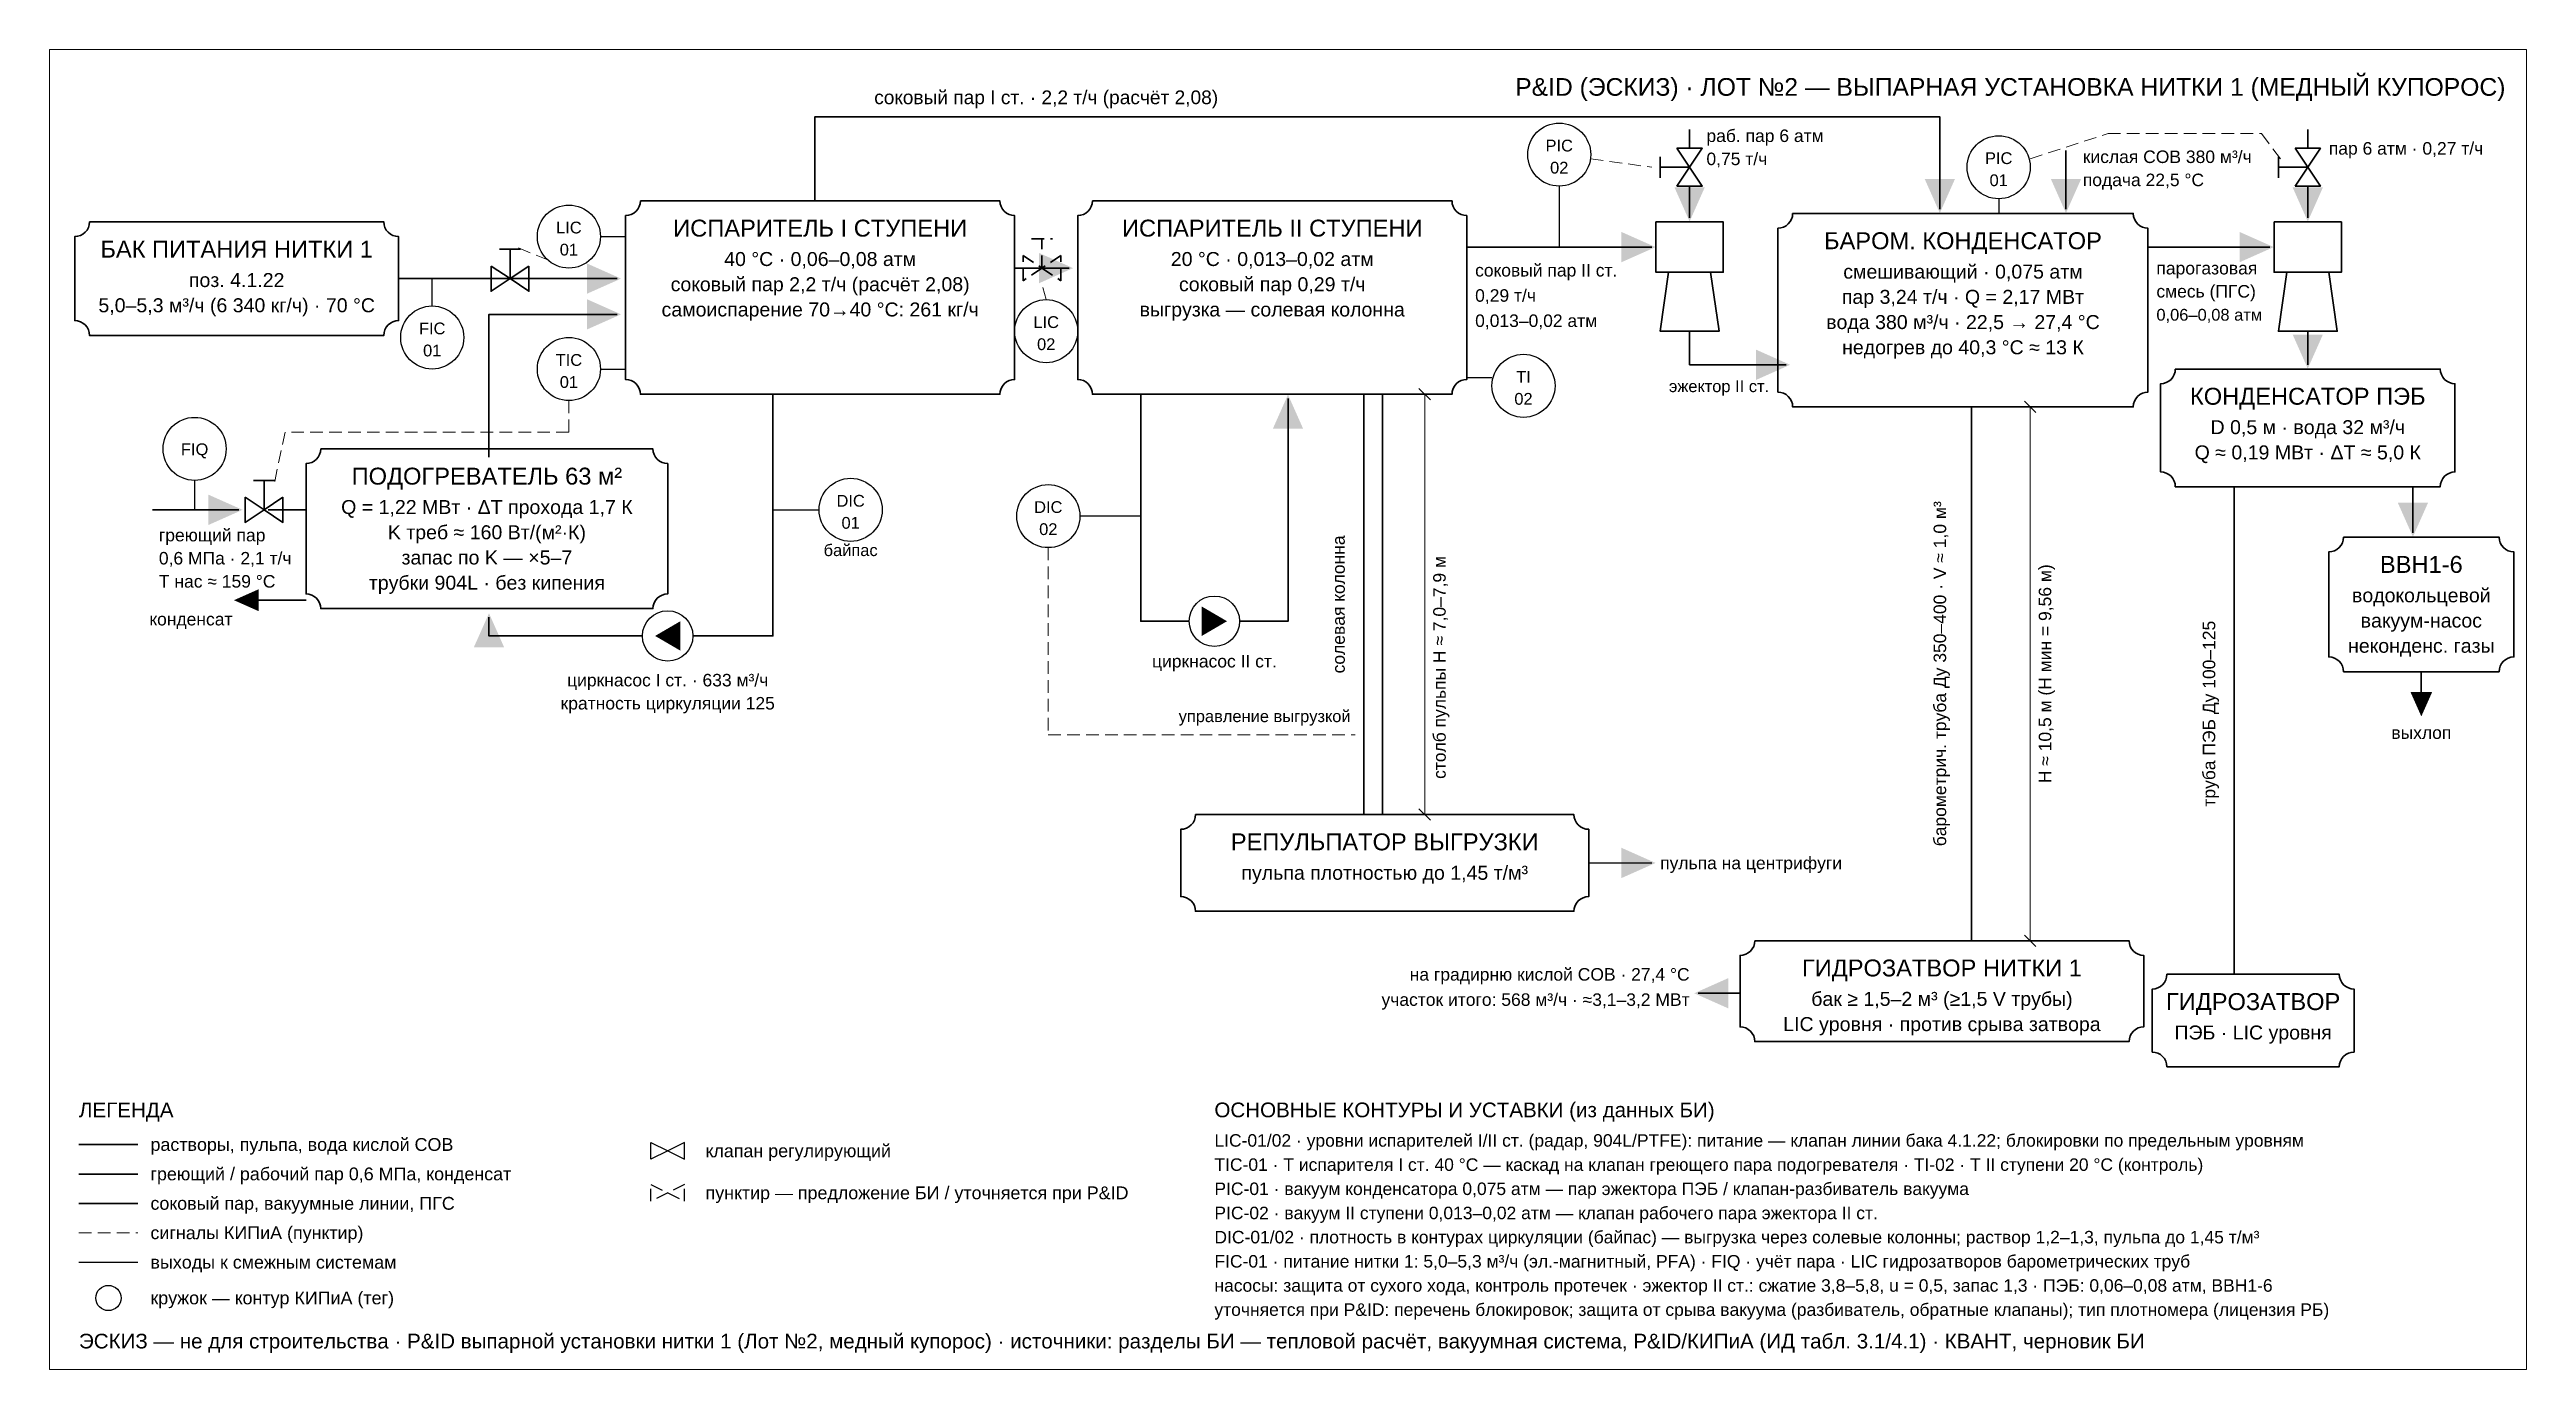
# Model space of a CAD drawing. Header units: millimetres. Extents: x 6 to 1184, y 6 to 634.
import ezdxf
from ezdxf.enums import TextEntityAlignment as Align

# ---------------------------------------------------------------- set-up
doc = ezdxf.new("R2010")
doc.units = ezdxf.units.MM
doc.linetypes.add('DASHED', pattern=[9, 6, -3])
for name, color, linetype, lineweight in [('DIM', 8, 'Continuous', 13), ('OUTLINE', 7, 'Continuous', 25), ('TEXT_RU', 7, 'Continuous', 25)]:
    doc.layers.add(name, color=color, linetype=linetype, lineweight=lineweight)
for name, color, linetype, lineweight, true_color in [('DUST', 6, 'Continuous', 35, 0xa34e9e), ('GAS', 30, 'Continuous', 35, 0xe07f2e), ('LIQUID', 5, 'Continuous', 35, 0x2a78d6)]:
    doc.layers.add(name, color=color, linetype=linetype, lineweight=lineweight, true_color=true_color)
doc.styles.add('TXTRU', font='arial.ttf')

msp = doc.modelspace()

# ---------------------------------------------------------------- hatches: boundary and pattern name
at = {"layer": 'OUTLINE'}
for points in [[(554, 369), (554, 355), (566, 362)], [(306, 362), (306, 348), (294, 355)]]:
    msp.add_hatch(color=7, dxfattribs=at).paths.add_polyline_path(points)

# ---------------------------------------------------------------- linework, layer by layer
at = {"layer": 'DIM', "linetype": 'DASHED'}
for p, q in [((739, 582), (768, 578)), ((243, 534), (228, 540)), ((480, 515), (478, 522)), ((20, 71), (48, 71))]:
    msp.add_line(p, q, dxfattribs=at)
at = {"layer": 'DIM', "true_color": 0x52514e}
for p, q in [((657.3, 472.7), (662.7, 467.3)), ((660, 470), (660, 270)), ((945.3, 466.7), (950.7, 461.3)), ((948, 464), (948, 210)), ((657.3, 272.7), (662.7, 267.3)), ((945.3, 212.7), (950.7, 207.3))]:
    msp.add_line(p, q, dxfattribs=at)
at = {"layer": 'DIM', "true_color": 0xe7e7e7}
msp.add_lwpolyline([(6, 634), (1184, 634), (1184, 6), (6, 6)], close=True, dxfattribs=at)
at = {"layer": 'DIM', "linetype": 'DASHED'}
for points in [[(948, 582), (985, 594), (1058, 594), (1067, 582)], [(253, 467), (253, 452), (118, 452), (113, 428)], [(481, 397), (481, 308), (627, 308)]]:
    msp.add_lwpolyline(points, dxfattribs=at)
at = {"layer": 'DUST'}
for p, q in [((680, 540), (768, 540)), ((1004, 540), (1062, 540)), ((1080, 500), (1080, 484)), ((1130, 426), (1130, 404)), ((1134, 338), (1134, 318)), ((20, 85), (48, 85))]:
    msp.add_line(p, q, dxfattribs=at)
for points in [[(370, 562), (370, 602), (905, 602), (905, 558)], [(786, 500), (786, 484), (832, 484)]]:
    msp.add_lwpolyline(points, dxfattribs=at)
for points in [[(835, 556), (997, 556, 0.414214), (1004, 549), (1004, 471, 0.414214), (997, 464), (835, 464, 0.414214), (828, 471), (828, 549, 0.414214)], [(1017, 482), (1143, 482, 0.414214), (1150, 475), (1150, 433, 0.414214), (1143, 426), (1017, 426, 0.414214), (1010, 433), (1010, 475, 0.414214)], [(1097, 402), (1171, 402, 0.414214), (1178, 395), (1178, 345, 0.414214), (1171, 338), (1097, 338, 0.414214), (1090, 345), (1090, 395, 0.414214)]]:
    msp.add_lwpolyline(points, format="xyb", close=True, dxfattribs=at)
for points in [[(770, 552), (802, 552), (802, 528), (770, 528)], [(1064, 552), (1096, 552), (1096, 528), (1064, 528)], [(776, 528), (796, 528), (800, 500), (772, 500)], [(1070, 528), (1090, 528), (1094, 500), (1066, 500)]]:
    msp.add_lwpolyline(points, close=True, dxfattribs=at)
for points in [[(912.2, 572.4), (905, 556.2), (897.8, 572.4)], [(753.6, 547.2), (769.8, 540), (753.6, 532.8)], [(1047.6, 547.2), (1063.8, 540), (1047.6, 532.8)], [(1087.2, 498.4), (1080, 482.2), (1072.8, 498.4)], [(817.6, 491.2), (833.8, 484), (817.6, 476.8)], [(1137.2, 418.4), (1130, 402.2), (1122.8, 418.4)], [(1139.2, 328.4), (1134, 316.7), (1128.8, 328.4)]]:
    msp.add_solid(points, dxfattribs=at)
at = {"layer": 'GAS'}
for p, q in [((786, 596), (786, 587)), ((1080, 596), (1080, 587)), ((772, 583), (772, 573)), ((786, 578), (772, 578)), ((1066, 583), (1066, 573)), ((1080, 578), (1066, 578)), ((786, 569), (786, 554)), ((1080, 569), (1080, 554)), ((103, 429), (113, 429)), ((108, 415), (108, 429)), ((55, 415), (96, 415)), ((110, 415), (128, 415)), ((128, 372), (95, 372)), ((20, 99), (48, 99))]:
    msp.add_line(p, q, dxfattribs=at)
for points in [[(780, 587), (786, 578), (792, 587)], [(780, 569), (786, 578), (792, 569)], [(1074, 587), (1080, 578), (1086, 587)], [(1074, 569), (1080, 578), (1086, 569)], [(99, 421), (108, 415), (99, 409)], [(117, 421), (108, 415), (117, 409)]]:
    msp.add_lwpolyline(points, close=True, dxfattribs=at)
msp.add_lwpolyline([(135, 444), (293, 444, 0.414214), (300, 437), (300, 375, 0.414214), (293, 368), (135, 368, 0.414214), (128, 375), (128, 437, 0.414214)], format="xyb", close=True, dxfattribs=at)
for points in [[(793.2, 568.4), (786, 552.2), (778.8, 568.4)], [(1087.2, 568.4), (1080, 552.2), (1072.8, 568.4)], [(81.6, 422.2), (97.8, 415), (81.6, 407.8)], [(105.4, 366.8), (93.7, 372), (105.4, 377.2)]]:
    msp.add_solid(points, dxfattribs=at)
at = {"layer": 'LIQUID'}
for p, q in [((965, 586), (965, 558)), ((220, 539), (230, 539)), ((225, 525), (225, 539)), ((172, 525), (276, 525)), ((465, 530), (491, 530)), ((631, 470), (631, 270)), ((640, 470), (640, 270)), ((920, 464), (920, 210)), ((1045, 426), (1045, 194)), ((810, 185), (790, 185)), ((20, 113), (48, 113))]:
    msp.add_line(p, q, dxfattribs=at)
at = {"layer": 'LIQUID', "linetype": 'DASHED'}
for p, q in [((473, 544), (483, 544)), ((478, 530), (478, 544))]:
    msp.add_line(p, q, dxfattribs=at)
at = {"layer": 'LIQUID'}
for points in [[(287, 562), (458, 562, 0.414214), (465, 555), (465, 477, 0.414214), (458, 470), (287, 470, 0.414214), (280, 477), (280, 555, 0.414214)], [(502, 562), (673, 562, 0.414214), (680, 555), (680, 477, 0.414214), (673, 470), (502, 470, 0.414214), (495, 477), (495, 555, 0.414214)], [(25, 552), (165, 552, 0.414214), (172, 545), (172, 505, 0.414214), (165, 498), (25, 498, 0.414214), (18, 505), (18, 545, 0.414214)], [(551, 270), (731, 270, 0.414214), (738, 263), (738, 231, 0.414214), (731, 224), (551, 224, 0.414214), (544, 231), (544, 263, 0.414214)], [(817, 210), (995, 210, 0.414214), (1002, 203), (1002, 169, 0.414214), (995, 162), (817, 162, 0.414214), (810, 169), (810, 203, 0.414214)], [(1013, 194), (1095, 194, 0.414214), (1102, 187), (1102, 157, 0.414214), (1095, 150), (1013, 150, 0.414214), (1006, 157), (1006, 187, 0.414214)]]:
    msp.add_lwpolyline(points, format="xyb", close=True, dxfattribs=at)
for points in [[(216, 531), (225, 525), (216, 519)], [(234, 531), (225, 525), (234, 519)]]:
    msp.add_lwpolyline(points, close=True, dxfattribs=at)
at = {"layer": 'LIQUID', "linetype": 'DASHED'}
for points in [[(469, 536), (478, 530), (469, 524)], [(487, 536), (478, 530), (487, 524)]]:
    msp.add_lwpolyline(points, close=True, dxfattribs=at)
at = {"layer": 'LIQUID'}
for points in [[(215, 440), (215, 508), (276, 508)], [(350, 470), (350, 355), (312, 355)], [(525, 470), (525, 362), (548, 362)], [(572, 362), (595, 362), (595, 468)], [(288, 355), (215, 355), (215, 364)]]:
    msp.add_lwpolyline(points, dxfattribs=at)
for points in [[(972.2, 572.4), (965, 556.2), (957.8, 572.4)], [(261.6, 532.2), (277.8, 525), (261.6, 517.8)], [(476.6, 537.2), (492.8, 530), (476.6, 522.8)], [(261.6, 515.2), (277.8, 508), (261.6, 500.8)], [(587.8, 453.6), (595, 469.8), (602.2, 453.6)], [(207.8, 349.6), (215, 365.8), (222.2, 349.6)], [(804.4, 177.8), (788.2, 185), (804.4, 192.2)]]:
    msp.add_solid(points, dxfattribs=at)
at = {"layer": 'OUTLINE'}
for p, q in [((724, 569), (724, 540)), ((933, 563), (933, 556)), ((268, 545), (280, 545)), ((188, 512), (188, 525)), ((268, 482), (280, 482)), ((680, 478), (692, 478)), ((75, 429), (75, 415)), ((350, 415), (372, 415)), ((525, 412), (496, 412))]:
    msp.add_line(p, q, dxfattribs=at)
at = {"layer": 'OUTLINE', "true_color": 0x0ca30c}
for p, q in [((738, 247), (768, 247)), ((20, 57), (48, 57))]:
    msp.add_line(p, q, dxfattribs=at)
at = {"layer": 'OUTLINE'}
for points in [[(292, 114), (300, 110), (292, 106)], [(308, 114), (300, 110), (308, 106)]]:
    msp.add_lwpolyline(points, close=True, dxfattribs=at)
at = {"layer": 'OUTLINE', "linetype": 'DASHED'}
for points in [[(292, 94), (300, 90), (292, 86)], [(308, 94), (300, 90), (308, 86)]]:
    msp.add_lwpolyline(points, close=True, dxfattribs=at)
at = {"layer": 'OUTLINE'}
for centre, radius in [((724, 584), 15), ((933, 578), 15), ((253, 545), 15), ((188, 497), 15), ((480, 500), 15), ((253, 482), 15), ((707, 474), 15), ((75, 444), 15), ((387, 415), 15), ((481, 412), 15), ((300, 355), 12), ((560, 362), 12), ((34, 40), 6)]:
    msp.add_circle(centre, radius, dxfattribs=at)
at = {"layer": 'OUTLINE', "true_color": 0x0ca30c}
msp.add_solid([(753.6, 254.2), (769.8, 247), (753.6, 239.8)], dxfattribs=at)

# ---------------------------------------------------------------- texts
at = {"layer": 'TEXT_RU', "true_color": 0xa34e9e, "style": 'TXTRU'}
for s, height, p in [('соковый пар I ст. · 2,2 т/ч (расчёт 2,08)', 6.51, (480, 608)), ('выхлоп', 5.95, (1134, 306))]:
    msp.add_text(s, height=height, dxfattribs=at).set_placement(p, align=Align.CENTER)
at = {"layer": 'TEXT_RU', "style": 'TXTRU'}
for s, height, p in [('P&ID (ЭСКИЗ) · ЛОТ №2 — ВЫПАРНАЯ УСТАНОВКА НИТКИ 1 (МЕДНЫЙ КУПОРОС)', 8.4, (1174, 612)), ('на градирню кислой СОВ · 27,4 °C', 5.95, (786, 191)), ('участок итого: 568 м³/ч · ≈3,1–3,2 МВт', 5.95, (786, 179))]:
    msp.add_text(s, height=height, dxfattribs=at).set_placement(p, align=Align.RIGHT)
for s, height, p in [('PIC', 5.6, (724, 585.5)), ('02', 5.6, (724, 575)), ('PIC', 5.6, (933, 579.5)), ('01', 5.6, (933, 569)), ('БАК ПИТАНИЯ НИТКИ 1', 8.05, (95, 535)), ('LIC', 5.6, (253, 546.5)), ('ИСПАРИТЕЛЬ I СТУПЕНИ', 8.05, (372.5, 545)), ('ИСПАРИТЕЛЬ II СТУПЕНИ', 8.05, (587.5, 545)), ('БАРОМ. КОНДЕНСАТОР', 8.05, (916, 539)), ('01', 5.6, (253, 536)), ('40 °C · 0,06–0,08 атм', 6.65, (372.5, 531)), ('20 °C · 0,013–0,02 атм', 6.65, (587.5, 531)), ('смешивающий · 0,075 атм', 6.65, (916, 525)), ('поз. 4.1.22', 6.65, (95, 521)), ('соковый пар 2,2 т/ч (расчёт 2,08)', 6.65, (372.5, 519)), ('соковый пар 0,29 т/ч', 6.65, (587.5, 519)), ('пар 3,24 т/ч · Q = 2,17 МВт', 6.65, (916, 513)), ('5,0–5,3 м³/ч (6 340 кг/ч) · 70 °C', 6.65, (95, 509)), ('самоиспарение 70→40 °C: 261 кг/ч', 6.65, (372.5, 507)), ('LIC', 5.6, (480, 501.5)), ('выгрузка — солевая колонна', 6.65, (587.5, 507)), ('вода 380 м³/ч · 22,5 → 27,4 °C', 6.65, (916, 501)), ('FIC', 5.6, (188, 498.5)), ('02', 5.6, (480, 491)), ('недогрев до 40,3 °C ≈ 13 К', 6.65, (916, 489)), ('01', 5.6, (188, 488)), ('TIC', 5.6, (253, 483.5)), ('01', 5.6, (253, 473)), ('TI', 5.6, (707, 475.5)), ('эжектор II ст.', 5.6, (800, 471)), ('КОНДЕНСАТОР ПЭБ', 8.05, (1080, 465)), ('02', 5.6, (707, 465)), ('D 0,5 м · вода 32 м³/ч', 6.65, (1080, 451)), ('FIQ', 5.6, (75, 441)), ('Q ≈ 0,19 МВт · ΔT ≈ 5,0 К', 6.65, (1080, 439)), ('ПОДОГРЕВАТЕЛЬ 63 м²', 8.05, (214, 427)), ('Q = 1,22 МВт · ΔT прохода 1,7 К', 6.65, (214, 413)), ('DIC', 5.6, (387, 416.5)), ('DIC', 5.6, (481, 413.5)), ('K треб ≈ 160 Вт/(м²·К)', 6.65, (214, 401)), ('01', 5.6, (387, 406)), ('02', 5.6, (481, 403)), ('запас по K — ×5–7', 6.65, (214, 389)), ('байпас', 5.6, (387, 393)), ('ВВН1-6', 8.05, (1134, 385)), ('трубки 904L · без кипения', 6.65, (214, 377)), ('водокольцевой', 6.65, (1134, 371)), ('вакуум-насос', 6.65, (1134, 359)), ('циркнасос II ст.', 5.95, (560, 340)), ('неконденс. газы', 6.65, (1134, 347)), ('циркнасос I ст. · 633 м³/ч', 5.95, (300, 331)), ('кратность циркуляции 125', 5.95, (300, 320)), ('РЕПУЛЬПАТОР ВЫГРУЗКИ', 8.05, (641, 253)), ('пульпа плотностью до 1,45 т/м³', 6.65, (641, 239)), ('ГИДРОЗАТВОР НИТКИ 1', 8.05, (906, 193)), ('бак ≥ 1,5–2 м³ (≥1,5 V трубы)', 6.65, (906, 179)), ('ГИДРОЗАТВОР', 8.05, (1054, 177)), ('LIC уровня · против срыва затвора', 6.65, (906, 167)), ('ПЭБ · LIC уровня', 6.65, (1054, 163))]:
    msp.add_text(s, height=height, dxfattribs=at).set_placement(p, align=Align.CENTER)
at = {"layer": 'TEXT_RU', "true_color": 0xe07f2e, "style": 'TXTRU'}
for s, p in [('раб. пар 6 атм', (794, 590)), ('пар 6 атм · 0,27 т/ч', (1090, 584)), ('0,75 т/ч', (794, 579)), ('греющий пар', (58, 400)), ('0,6 МПа · 2,1 т/ч', (58, 389)), ('T нас ≈ 159 °C', (58, 378))]:
    msp.add_text(s, height=5.95, dxfattribs=at).set_placement(p)
at = {"layer": 'TEXT_RU', "style": 'TXTRU'}
for s, height, p in [('кислая СОВ 380 м³/ч', 5.95, (973, 580)), ('подача 22,5 °C', 5.95, (973, 569)), ('0,06–0,08 атм', 5.6, (1008, 505)), ('управление выгрузкой', 5.6, (543, 314)), ('ЛЕГЕНДА', 7, (20, 126)), ('ОСНОВНЫЕ КОНТУРЫ И УСТАВКИ (из данных БИ)', 7, (560, 126)), ('LIC-01/02 · уровни испарителей I/II ст. (радар, 904L/PTFE): питание — клапан линии бака 4.1.22; блокировки по предельным уровням', 5.95, (560, 112)), ('растворы, пульпа, вода кислой СОВ', 6.09, (54, 110)), ('клапан регулирующий', 6.09, (318, 107)), ('TIC-01 · T испарителя I ст. 40 °C — каскад на клапан греющего пара подогревателя · TI-02 · T II ступени 20 °C (контроль)', 5.95, (560, 100.5)), ('греющий / рабочий пар 0,6 МПа, конденсат', 6.09, (54, 96)), ('PIC-01 · вакуум конденсатора 0,075 атм — пар эжектора ПЭБ / клапан-разбиватель вакуума', 5.95, (560, 89)), ('соковый пар, вакуумные линии, ПГС', 6.09, (54, 82)), ('пунктир — предложение БИ / уточняется при P&ID', 6.09, (318, 87)), ('PIC-02 · вакуум II ступени 0,013–0,02 атм — клапан рабочего пара эжектора II ст.', 5.95, (560, 77.5)), ('сигналы КИПиА (пунктир)', 6.09, (54, 68)), ('DIC-01/02 · плотность в контурах циркуляции (байпас) — выгрузка через солевые колонны; раствор 1,2–1,3, пульпа до 1,45 т/м³', 5.95, (560, 66)), ('FIC-01 · питание нитки 1: 5,0–5,3 м³/ч (эл.-магнитный, PFA) · FIQ · учёт пара · LIC гидрозатворов барометрических труб', 5.95, (560, 54.5)), ('выходы к смежным системам', 6.09, (54, 54)), ('насосы: защита от сухого хода, контроль протечек · эжектор II ст.: сжатие 3,8–5,8, u = 0,5, запас 1,3 · ПЭБ: 0,06–0,08 атм, ВВН1-6', 5.95, (560, 43)), ('кружок — контур КИПиА (тег)', 6.09, (54, 37)), ('уточняется при P&ID: перечень блокировок; защита от срыва вакуума (разбиватель, обратные клапаны); тип плотномера (лицензия РБ)', 5.95, (560, 31.5)), ('ЭСКИЗ — не для строительства · P&ID выпарной установки нитки 1 (Лот №2, медный купорос) · источники: разделы БИ — тепловой расчёт, вакуумная система, P&ID/КИПиА (ИД табл. 3.1/4.1) · КВАНТ, черновик БИ', 7, (20, 16))]:
    msp.add_text(s, height=height, dxfattribs=at).set_placement(p)
at = {"layer": 'TEXT_RU', "true_color": 0xa34e9e, "style": 'TXTRU'}
for s, p in [('соковый пар II ст.', (684, 526)), ('парогазовая', (1008, 527)), ('0,29 т/ч', (684, 514)), ('смесь (ПГС)', (1008, 516)), ('0,013–0,02 атм', (684, 502))]:
    msp.add_text(s, height=5.95, dxfattribs=at).set_placement(p)
at = {"layer": 'TEXT_RU', "true_color": 0x2a78d6, "style": 'TXTRU'}
for s, p in [('барометрич. труба Ду 350–400 · V ≈ 1,0 м³', (908, 337)), ('солевая колонна', (622, 370)), ('труба ПЭБ Ду 100–125', (1036, 318))]:
    msp.add_text(s, height=5.95, rotation=90, dxfattribs=at).set_placement(p, align=Align.CENTER)
at = {"layer": 'TEXT_RU', "style": 'TXTRU'}
for s, p in [('столб пульпы H ≈ 7,0–7,9 м', (670, 340)), ('H ≈ 10,5 м (H мин = 9,56 м)', (958, 337))]:
    msp.add_text(s, height=5.95, rotation=90, dxfattribs=at).set_placement(p, align=Align.CENTER)
at = {"layer": 'TEXT_RU', "true_color": 0xe07f2e, "style": 'TXTRU'}
msp.add_text('конденсат', height=5.95, dxfattribs=at).set_placement((93, 360), align=Align.RIGHT)
at = {"layer": 'TEXT_RU', "true_color": 0x0ca30c, "style": 'TXTRU'}
msp.add_text('пульпа на центрифуги', height=5.95, dxfattribs=at).set_placement((772, 244))

doc.saveas('drawing.dxf')
